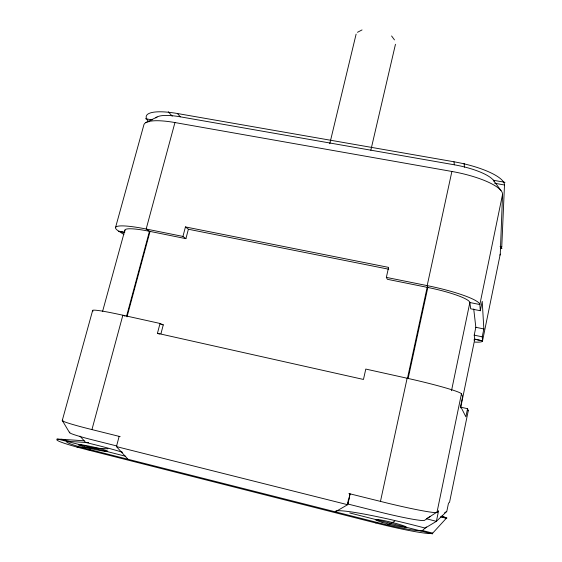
<?xml version="1.0" encoding="UTF-8"?>
<svg xmlns="http://www.w3.org/2000/svg" width="562" height="562" viewBox="0 0 562 562"><rect width="100%" height="100%" fill="white"/><g stroke="black" fill="none" stroke-linecap="round" stroke-linejoin="round"><path stroke-width="0.84" d="M500.377 248.615A38.652 8.17 11.6 0 0 501.768 246.732L504.486 184.996A49.21 13.348 11.5 0 0 453.977 161.779L177.395 113.51A46.815 11.837 15.7 0 0 148.874 121.884M348.37 499.674L347.618 504.704L335.331 511.834A74.388 5.704 13.9 0 1 335.886 511.034M185.446 226.929L188.382 229.24L185.91 238.653L182.945 236.426L185.446 226.929L388.588 267.393L386.347 277.389L387.408 279.307L427.83 287.463A40.211 6.126 12.3 0 1 469.853 302.518L470.689 308.777L480.299 310.737L482.231 301.351L483.847 328.953L482.238 336.828L482.54 340.846A39.312 4.651 12.4 0 1 474.897 342.089M460.615 407.921L474.785 339.153L474.216 335.149L475.831 327.288L473.731 308.995M460.243 407.064L467.535 408.707L465.877 416.807L460.601 406.403L462.603 396.688L461.43 393.829A51.1 3.26 12.9 0 0 407.127 378.24L365.792 369.072L363.466 379.448L157.444 333.301L160.037 323.459L122.86 315.219A48.515 2.873 13.9 0 0 93.081 311.081M336.483 510.865A74.388 5.704 13.9 0 1 425.146 528.083L436.393 521.339L446.804 511.427L448.504 503.123L449.537 502.344L468.294 410.555L467.535 408.707M473.843 340.003A31.444 3.716 12.4 0 0 474.757 339.209L482.54 340.846L500.257 254.129M348.897 493.555L387.436 503.123A52.182 2.817 13.7 0 0 436.175 512.572L436.983 512.389L461.43 393.829M502.554 194.361L479.836 304.548L480.299 310.737M451.504 390.723L469.853 302.518L479.836 304.548A50.285 7.664 12.3 0 0 427.176 285.615L386.347 277.389M408.181 378.303L427.83 287.463L427.176 285.615L451.883 171.466M380.46 501.416L407.127 378.24M407.506 378.156L427.162 287.315M370.836 150.223L395.465 44.272M329.768 143.724L356.125 34.092M160.929 333.807L163.275 324.871L160.037 323.459M127.988 459.266L116.432 446.593L119.144 436.365L120.17 436.618M62.965 420.236A49.498 2.48 12.8 0 0 86.028 428.096L91.943 429.593L122.86 315.219L125.003 316.111M174.944 122.558L146.162 229.022A47.784 6.786 14.6 0 0 118.779 231.214L123.872 234.445M126.661 315.858L149.457 231.298L146.162 229.022L182.945 236.426M127.012 316.827L150.033 231.411L185.91 238.653M102.628 311.264L124.862 230.167M62.291 420.411L92.611 310.582M115.491 227.687L143.788 125.171A46.906 11.451 15.7 0 1 174.649 122.502L452.213 171.522A49.301 12.919 11.5 0 1 502.561 194.269L500.257 254.186A38.715 7.903 11.7 0 1 499.892 255.113M474.757 339.209L482.54 340.846M84.188 440.798L61.511 439.266A49.674 3.435 12.6 0 0 86.534 449.586L375.795 522.983A52.371 3.906 13.8 0 0 432.712 533.127L446.277 518.312A40.583 2.325 13.8 0 0 441.922 516.042M61.511 439.266L70.306 441.493A39.719 2.747 12.6 0 0 90.552 449.776L377.018 522.407A41.876 3.119 13.8 0 0 422.413 530.521L426.41 526.952M436.983 512.389L438.557 511.069M430.071 516.527L424.535 520.342A41.806 2.691 13.7 0 1 379.287 511.905L347.997 504.044L350.035 493.836L347.618 504.704L116.432 446.593M444.605 512.811L446.073 511.884M386.396 525.709L394.791 521.15M357.446 32.308L362.04 29.927M145.86 122.628L157.079 116.987M375.795 522.983L377.018 522.407M86.534 449.586L90.552 449.776M77.029 447.204L108.009 448.785M70.306 441.493L88.627 442.659M155.892 117.936A37.436 9.463 15.7 0 1 180.325 116.819L454.356 164.806A39.347 10.671 11.5 0 1 494.342 181.765M145.453 118.708L152.288 119.917M493.45 180.276L505.006 182.32M494.665 183.254L504.486 184.996M500.061 246.402L501.768 246.732M500.37 248.13L501.999 248.439M150.033 231.411L149.457 231.298A38.209 5.423 14.6 0 0 125.073 230.954M188.382 229.24L388.763 269.226M124.785 232.436L118.779 231.214L124.357 232.408M475.831 327.288L483.847 328.953M474.216 335.149L482.238 336.828M160.746 324.309L163.275 324.871M91.943 429.593L119.144 436.365M441.022 516.52L446.952 517.995M440.699 516.921L446.277 518.312M116.924 445.996L93.18 440.032A39.649 2.374 12.7 0 1 69.927 432.157M422.413 530.521L432.712 533.127M57.057 438.901L125.755 456.281M349.74 512.958L432.515 533.9M157.444 333.301L159.404 334.095M168.298 111.81L172.239 116.144M79.994 436.119L85.67 442.47A69.821 4.875 12.5 0 1 122.537 452.277M177.395 113.51L180.325 116.819M391.588 35.968L394.468 39.888M493.345 180.156L500.988 190.602M62.459 420.79L69.59 432.719M453.977 161.779L454.356 164.806M464.107 163.43L464.451 167.188M468.294 410.555A39.811 1.96 12.9 0 1 468.076 410.766M438.501 511.118L436.393 521.339L426.537 518.803L438.501 511.118M381.956 522.21A15.905 1.194 13.8 0 0 406.178 527.24A15.905 1.194 13.8 0 0 384.239 520.644A15.905 1.194 13.8 0 0 381.956 522.21M84.209 446.916A15.034 1.04 12.6 0 0 107.63 451.398A15.034 1.04 12.6 0 0 87.391 445.785A15.034 1.04 12.6 0 0 84.209 446.916"/></g></svg>
